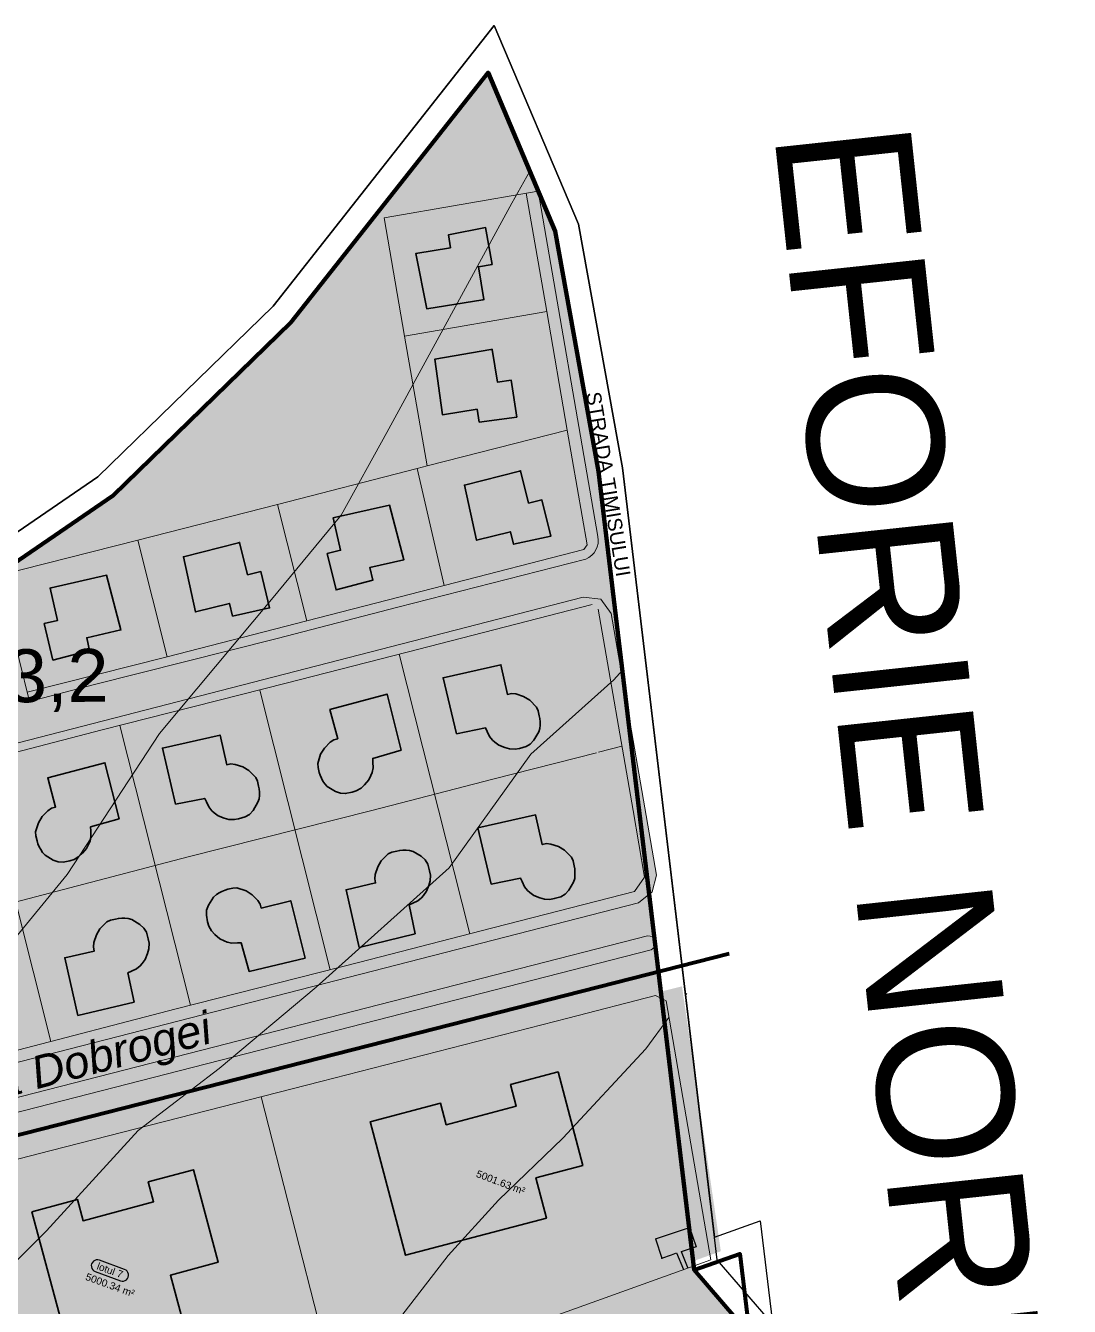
# Model space of a CAD drawing. Header units: metres. Extents: x 783184 to 1587399, y 282652 to 580595.
# Drawn here: x 789809.8 to 790027, y 290760.4 to 291026.7 of the extents above; entities that cross this region are included whole.
import ezdxf
from ezdxf.enums import TextEntityAlignment as Align

# ---------------------------------------------------------------- set-up
doc = ezdxf.new("R2010")
doc.units = ezdxf.units.M
doc.header["$LTSCALE"] = 0.5
doc.header["$PDMODE"] = 32
doc.header["$PDSIZE"] = 0.05
for name, color, linetype in [('cladiri', 18, 'CONTINUOUS'), ('curbe  de nivelI', 7, 'CONTINUOUS'), ('denumire strazi', 3, 'CONTINUOUS'), ('drumuri extravilan', 7, 'CONTINUOUS'), ('Limita intravilan existent', 1, 'CONTINUOUS'), ('Limita intravilan propus', 5, 'CONTINUOUS'), ('locuinte P+3 P+4', 7, 'CONTINUOUS'), ('proprietati extravilan', 7, 'CONTINUOUS'), ('spatii verzi', 90, 'CONTINUOUS'), ('strazi', 7, 'CONTINUOUS'), ('TEXT', 7, 'CONTINUOUS'), ('zona activitati de turism si ageremnt', 7, 'CONTINUOUS')]:
    doc.layers.add(name, color=color, linetype=linetype)
for name, color, linetype, lineweight in [('cote de nivel', 1, 'CONTINUOUS', 211), ('limita UAT', 92, 'CONTINUOUS', 0), ('Limite proprietati', 7, 'CONTINUOUS', 5)]:
    doc.layers.add(name, color=color, linetype=linetype, lineweight=lineweight)
doc.styles.add('arial', font='arial.ttf')
doc.styles.add('ARIAL_ITALIC', font='ariali.ttf')
doc.styles.get("Standard").update_dxf_attribs({"font": 'arial.ttf'})

msp = doc.modelspace()

# ---------------------------------------------------------------- hatches: boundary and pattern name
at = {"layer": 'cladiri', "lineweight": 30}
for points in [[(789904.00761, 290976.56781), (789906.82831, 290977.06382), (789905.48107, 290984.72526), (789897.74371, 290983.20516), (789898.1824, 290980.53866), (789890.98977, 290979.35533), (789893.23708, 290967.84323), (789904.88456, 290969.70754), (789905.15435, 290969.75072)], [(789907.96355, 290952.58329), (789906.86032, 290959.40756), (789906.59096, 290959.36181), (789894.96171, 290957.38693), (789896.53042, 290945.7629), (789903.72208, 290946.95208), (789904.16294, 290944.28593), (789911.97864, 290945.33111), (789910.79413, 290953.01939)], [(789914.43938, 290927.43889), (789912.78471, 290934.1508), (789912.51996, 290934.0833), (789901.08989, 290931.16901), (789903.59891, 290919.7111), (789910.67001, 290921.48133), (789911.32628, 290918.85988), (789919.03106, 290920.53733), (789917.22511, 290928.10379)], [(789885.5256, 290926.99981), (789874.01902, 290924.40404), (789873.7525, 290924.34391), (789875.32724, 290917.6128), (789872.54347, 290916.93974), (789874.3716, 290909.37861), (789881.99759, 290911.38406), (789881.39147, 290914.01756), (789888.49506, 290915.65252)], [(789855.96902, 290912.53016), (789854.31436, 290919.24207), (789854.0496, 290919.17457), (789842.61954, 290916.26028), (789845.12856, 290904.80237), (789852.19966, 290906.57259), (789852.85593, 290903.95114), (789860.56071, 290905.6286), (789858.75476, 290913.19505)], [(789826.63393, 290912.42007), (789815.12735, 290909.82429), (789814.86082, 290909.76417), (789816.43556, 290903.03305), (789813.65179, 290902.35999), (789815.47993, 290894.79887), (789823.10592, 290896.80431), (789822.49979, 290899.43781), (789829.60339, 290901.07277)], [(789896.66151, 290891.11899), (789899.41656, 290879.42896), (789905.47626, 290880.6664), (789905.82334, 290879.9455), (789906.33378, 290878.88528), (789906.93481, 290878.10114), (789907.43703, 290877.68949), (789908.27715, 290877.06472), (789909.50691, 290876.57059), (789910.47808, 290876.2936), (789911.62682, 290876.24718), (789912.53972, 290876.41436), (789913.92275, 290876.80611), (789914.79825, 290877.32547), (789915.55997, 290878.14576), (789916.56028, 290879.84561), (789916.78641, 290880.58711), (789916.84444, 290881.25643), (789916.84628, 290881.93572), (789916.8057, 290882.61961), (789916.67165, 290883.21696), (789916.43691, 290884.26302), (789916.10304, 290885.02411), (789914.67843, 290886.45167), (789913.40464, 290887.21493), (789911.80715, 290887.74039), (789910.88892, 290887.84287), (789910.04652, 290887.65357), (789908.66174, 290893.81571)], [(789873.09393, 290884.53496), (789874.71717, 290878.43128), (789873.88275, 290878.20938), (789873.11612, 290877.6937), (789871.94297, 290876.48879), (789871.16683, 290875.22281), (789870.5643, 290873.29813), (789870.62042, 290872.46893), (789871.0538, 290870.84136), (789871.33422, 290870.21629), (789871.65012, 290869.61492), (789872.01122, 290869.04838), (789872.55476, 290868.49563), (789874.228, 290867.45143), (789875.2828, 290867.07661), (789876.29925, 290867.02122), (789877.70661, 290867.31378), (789878.59327, 290867.58791), (789879.59021, 290868.16053), (789880.32304, 290868.8554), (789881.18467, 290869.86241), (789881.64043, 290870.80497), (789881.89522, 290871.40227), (789882.06528, 290872.3755), (789882.0273, 290873.55159), (789882.00148, 290874.35127), (789887.94616, 290876.05773), (789884.98028, 290887.69606)], [(789838.23229, 290876.48159), (789840.98734, 290864.79156), (789847.04704, 290866.029), (789847.39412, 290865.3081), (789847.90456, 290864.24788), (789848.50559, 290863.46374), (789849.00781, 290863.05209), (789849.84793, 290862.42732), (789851.07769, 290861.93319), (789852.04886, 290861.6562), (789853.1976, 290861.60978), (789854.1105, 290861.77696), (789855.49353, 290862.16871), (789856.36903, 290862.68807), (789857.13075, 290863.50836), (789858.13106, 290865.20821), (789858.35719, 290865.94971), (789858.41522, 290866.61903), (789858.41706, 290867.29832), (789858.37648, 290867.98221), (789858.24243, 290868.57956), (789858.0077, 290869.62562), (789857.67382, 290870.38671), (789856.24921, 290871.81427), (789854.97542, 290872.57753), (789853.37793, 290873.10298), (789852.4597, 290873.20547), (789851.6173, 290873.01616), (789850.23252, 290879.17831)], [(789814.392, 290870.28122), (789816.01523, 290864.17755), (789815.18082, 290863.95564), (789814.41418, 290863.43997), (789813.24104, 290862.23506), (789812.46489, 290860.96908), (789811.86236, 290859.0444), (789811.91849, 290858.2152), (789812.35186, 290856.58763), (789812.63229, 290855.96255), (789812.94818, 290855.36119), (789813.30929, 290854.79465), (789813.85282, 290854.2419), (789815.52606, 290853.19769), (789816.58086, 290852.82288), (789817.59731, 290852.76749), (789819.00467, 290853.06004), (789819.89134, 290853.33418), (789820.88827, 290853.9068), (789821.6211, 290854.60167), (789822.48274, 290855.60867), (789822.93849, 290856.55124), (789823.19328, 290857.14853), (789823.36334, 290858.12177), (789823.32536, 290859.29786), (789823.29954, 290860.09754), (789829.24422, 290861.804), (789826.27835, 290873.44232)], [(789903.9079, 290859.8954), (789906.66295, 290848.20537), (789912.72265, 290849.44281), (789913.06973, 290848.72191), (789913.58017, 290847.66168), (789914.1812, 290846.87754), (789914.68341, 290846.4659), (789915.52354, 290845.84113), (789916.7533, 290845.347), (789917.72447, 290845.07001), (789918.87321, 290845.02359), (789919.7861, 290845.19077), (789921.16914, 290845.58252), (789922.04464, 290846.10188), (789922.80636, 290846.92216), (789923.80666, 290848.62202), (789924.0328, 290849.36352), (789924.09083, 290850.03284), (789924.09266, 290850.71213), (789924.05209, 290851.39602), (789923.91804, 290851.99337), (789923.6833, 290853.03943), (789923.34943, 290853.80052), (789921.92482, 290855.22807), (789920.65103, 290855.99134), (789919.05354, 290856.51679), (789918.13531, 290856.61928), (789917.2929, 290856.42997), (789915.90813, 290862.59212)], [(789879.19052, 290835.03199), (789890.871, 290837.82726), (789889.61271, 290843.88267), (789890.33241, 290844.23222), (789891.39087, 290844.74631), (789892.17294, 290845.35004), (789892.58285, 290845.85367), (789893.20473, 290846.69594), (789893.69462, 290847.92739), (789893.96826, 290848.89951), (789894.01073, 290850.0484), (789893.84041, 290850.96072), (789893.4439, 290852.3424), (789892.92153, 290853.2161), (789892.09863, 290853.975), (789890.39534, 290854.96944), (789889.65306, 290855.19302), (789888.98355, 290855.24875), (789888.30426, 290855.24825), (789887.62051, 290855.20531), (789887.02362, 290855.06921), (789885.97838, 290854.83087), (789885.21844, 290854.49438), (789883.7958, 290853.06487), (789883.03693, 290851.78846), (789882.51697, 290850.18917), (789882.41765, 290849.27059), (789882.60985, 290848.42884), (789876.45251, 290847.02287)], [(789864.93884, 290844.74439), (789858.81475, 290843.2), (789858.60362, 290844.0372), (789858.09787, 290844.81042), (789856.90819, 290845.99901), (789855.65232, 290846.79141), (789853.73557, 290847.41871), (789852.90571, 290847.37328), (789851.27269, 290846.96093), (789850.64405, 290846.68859), (789850.03866, 290846.38047), (789849.46752, 290846.0267), (789848.9078, 290845.49034), (789847.84211, 290843.8307), (789847.45372, 290842.78082), (789847.38523, 290841.76517), (789847.65962, 290840.35416), (789847.9223, 290839.46403), (789848.48201, 290838.4598), (789849.16737, 290837.71806), (789850.16319, 290836.84352), (789851.0998, 290836.37564), (789851.69375, 290836.11317), (789852.66472, 290835.93058), (789853.8412, 290835.95339), (789854.64114, 290835.9689), (789856.27081, 290830.00271), (789867.94641, 290832.81827)], [(789820.65449, 290820.8786), (789832.33497, 290823.67387), (789831.07668, 290829.72928), (789831.79638, 290830.07883), (789832.85484, 290830.59292), (789833.63691, 290831.19665), (789834.04682, 290831.70028), (789834.6687, 290832.54254), (789835.15859, 290833.774), (789835.43223, 290834.74612), (789835.4747, 290835.89501), (789835.30438, 290836.80733), (789834.90787, 290838.189), (789834.3855, 290839.06271), (789833.56259, 290839.8216), (789831.85931, 290840.81605), (789831.11703, 290841.03963), (789830.44752, 290841.09535), (789829.76823, 290841.09485), (789829.08448, 290841.05192), (789828.48759, 290840.91582), (789827.44235, 290840.67748), (789826.68241, 290840.34099), (789825.25977, 290838.91148), (789824.5009, 290837.63507), (789823.98094, 290836.03578), (789823.88162, 290835.1172), (789824.07382, 290834.27545), (789817.91648, 290832.86947)], [(789915.9457, 290787.08777), (789925.70151, 290789.66254), (789920.5649, 290809.12514), (789910.68859, 290806.51856), (789911.88206, 290801.99648), (789897.30122, 290798.14827), (789896.11814, 290802.63098), (789881.49872, 290798.77259), (789888.82538, 290771.0119), (789918.14614, 290778.7503)], [(789821.73112, 290778.20344), (789820.54586, 290782.61045), (789811.09388, 290780.06836), (789820.10036, 290746.58049), (789843.66444, 290752.91799), (789839.91274, 290766.86753), (789849.87883, 290769.54789), (789844.70056, 290788.80171), (789835.29907, 290786.27321), (789836.40781, 290782.1507)]]:
    msp.add_hatch(color=0, dxfattribs=at).paths.add_polyline_path(points)
at = {"layer": 'locuinte P+3 P+4', "lineweight": 25, "true_color": 0xff3399}
for points in [[(789916.40239, 290992.31598), (789884.37945, 290986.76786), (789888.64723, 290962.13484), (789893.32192, 290935.15322), (789891.25593, 290934.62284), (789862.19981, 290927.15463), (789833.13406, 290919.72486), (789804.05596, 290912.34433), (789810.62074, 290886.15337), (789823.85966, 290889.60273), (789862.12926, 290899.28091), (789887.26216, 290905.75874), (789926.35351, 290915.79422, 0.303253971), (789928.93047, 290919.65234, 0.048363927), (789928.85268, 290920.45468)], [(789937.31713, 290844.27744), (789940.13888, 290846.5676), (789941.04417, 290850.08719), (789931.61032, 290904.45356), (789929.47353, 290907.44998), (789925.81352, 290907.83564), (789597.53477, 290823.26342), (789595.76001, 290820.31558), (789596.03619, 290816.88583), (789608.52245, 290766.79265), (789610.64719, 290762.90242), (789614.87063, 290761.5567)]]:
    msp.add_hatch(color=230, dxfattribs=at).paths.add_polyline_path(points)
at = {"layer": 'locuinte P+3 P+4', "lineweight": 70, "true_color": 0x8f0047}
msp.add_hatch(color=234, dxfattribs=at).paths.add_polyline_path([(789954.43664, 290771.8419), (789946.34687, 290826.94126), (789386.05072, 290685.15543), (789384.405, 290678.03088), (789388.70345, 290673.51809), (789413.86113, 290666.23696), (789476.04232, 290636.36731), (789515.34181, 290624.7169), (789564.67608, 290632.33868)])
at = {"layer": 'spatii verzi', "lineweight": 70}
msp.add_hatch(color=256, dxfattribs=at).paths.add_polyline_path([(789939.9753, 290834.55447), (789940.88615, 290835.28571), (789941.01368, 290836.43537), (789940.31436, 290837.32293), (789939.1611, 290837.45561), (789617.95244, 290755.11131), (789617.25606, 290754.37501), (789617.16961, 290753.36525), (789617.74061, 290752.51384), (789618.72003, 290752.21106)])
at = {"layer": 'zona activitati de turism si ageremnt', "lineweight": 20}
h = msp.add_hatch(dxfattribs=at)
h.set_pattern_fill('GOST_GROUND', color=132)
h.set_pattern_definition([(45, (-10956.988, 0), (14.14213562, -9e-16), [20]), (45, (-10953.988, 0), (14.14213562, -9e-16), [20]), (45, (-10950.988, 0), (14.14213562, -9e-16), [20])])
h.paths.add_polyline_path([(789960.43, 290754.62), (789948.886, 290767.954), (789929, 290934), (789920, 290984), (789906, 291017), (789865, 290965), (789828, 290929), (789790, 290903), (789741, 290884), (789728, 290912), (789689.713, 290903.052), (789608.354, 290898.422), (789530.632, 290899.745), (789444.036, 290903.815), (789403.963, 290905.698), (789272.001, 290911.982), (789060.83, 290919.837), (788908.033, 290918.514), (788838.64271, 290920.86547), (788853.24026, 290888.33883), (788852.49202, 290859.2766), (788841.24457, 290854.02585), (788862.96603, 290776.50677), (788904.79969, 290651.91197), (788932.62273, 290645.05987), (788896.80522, 290497.8213), (788974.14114, 290502.97163), (788963.43024, 290400.47191), (788854.26744, 290346.81395), (788830.58416, 290332.50866), (788794.33625, 290294.11498), (788768.81812, 290250.59962), (788737.21176, 290183.81719), (788727.5772, 290126.96053), (788795.13287, 289921.67692), (788861.26897, 289858.79684), (788986.25649, 289826.14723), (789153.29098, 289786.24259), (789274.77868, 289755.72632), (789399.92099, 289732.90238), (789440.63321, 289644.88971), (789178.96658, 289523.76039), (788683.36221, 289327.11058), (788785.57698, 289090.3679), (789027.44979, 289162.53767), (789055.24387, 289159.22426), (789050.76018, 288967.36668), (788870.87, 288892.8182), (789031.49748, 288520.78411), (789346.88236, 288526.13147), (789348.13, 288529.74), (789351.75, 288573.1), (789347.35, 288613.62), (789334.4, 288642.48), (789307.64, 288691.62), (789283.78, 288742.93), (789269.32, 288779.78), (789266.43, 288818.81), (789264.98, 288870.84), (789259.96, 288903.19), (789248.39, 288942.94), (789248.39, 288981.24), (789249.84, 289022.44), (789258.51, 289043.39), (789288.16, 289086.03), (789324.63, 289131.46), (789338.05, 289159.74), (789338.78, 289187.2), (789338.78, 289215.8), (789346.01, 289235.31), (789348.9, 289272.17), (789349.62, 289325.64), (789353.96, 289379.12), (789365.53, 289410.2), (789384.33, 289451.39), (789411.26, 289495.94), (789426.56, 289530.45), (789438.93, 289570.99), (789447.67, 289608.22), (789451.12, 289633.35), (789453.96, 289652), (789458.41, 289674.33), (789467.61, 289673.16), (789468.38, 289676.19), (789472.25, 289681.02), (789483.63, 289690.82), (789487.89, 289696.87), (789488.25, 289702.94), (789482.17, 289706.6), (789473.31, 289707.12), (789463.92, 289707.15), (789460.79, 289710.88), (789460.03427, 289720.33374), (789470.72, 289723.65), (789471.47023, 289725.54763), (789487.66516, 289727.19831), (789502.67076, 289718.92599), (789505.65, 289718.41), (789517.25133, 289721.22033), (789534.84, 289735.95), (789543.72, 289750.86), (789540.73, 289755.73), (789537.31187, 289755.68642), (789522.63, 289747.46), (789492.61, 289742.46), (789463.27875, 289741.27719), (789460.6, 289755.95), (789450.84, 289764.24), (789448.8, 289774.39), (789439.25, 289779.43), (789430.34, 289795), (789396.71, 289809.2), (789376.52, 289825.47), (789372.34, 289833.53), (789355.21, 289822.2), (789320.69, 289828.18), (789296.6, 289846.08), (789293.93, 289856.98), (789292.43, 289869.42), (789276.19, 289876.29), (789263.78, 289895.05), (789235.96, 289913.44), (789219.8, 289924.31), (789203.69, 289932.82), (789186.46, 289936.91), (789172.21186, 289942.21862), (789160.91, 289937.4), (789141.66, 289936.99), (789126.26, 289936.57), (789109.68, 289939.8), (789094.84, 289943.2), (789084.64, 289945.82), (789066.27, 289954.56), (789050.77, 289965.72), (789041.68, 289975.98), (789036.07, 289979.91), (789029.88, 289976.69), (789020.18, 289957.13), (789007.67, 289953.41), (788900.7, 289945.68), (788859.56, 289956.44), (788830.83, 289994.37), (788793.71, 290126.62), (788790.4, 290164.02), (788800.11, 290196.77), (788805.04, 290221.59), (788839, 290276.8), (788859.23, 290289.33), (788914.71, 290308.84), (788973.8, 290331.43), (789000.75, 290362.64), (789064.26, 290397.54), (789095.38, 290406.98), (789139.69943, 290419.7474), (789183.55, 290449.82), (789232.56, 290499.74), (789268.53, 290536.85), (789306.84, 290565.04), (789369.51, 290588.01), (789431.29, 290603.77), (789530.64, 290550.26), (789597.65, 290543.65), (789650.72, 290553.8), (789700.08, 290579.99), (789754.65, 290609.82), (789831.65, 290647.92), (789854.07, 290659.01), (789966.07, 290708.13)])

# ---------------------------------------------------------------- linework, layer by layer
at = {"layer": 'cladiri', "color": 0, "lineweight": 25}
msp.add_line((789946.18461, 290771.78673), (789947.59079, 290768.35732), dxfattribs=at)
at = {"layer": 'cladiri', "color": 0, "lineweight": 30}
for points in [[(789904.88456, 290969.70754), (789893.23708, 290967.84323), (789890.98977, 290979.35533), (789898.1824, 290980.53866), (789897.74371, 290983.20516), (789905.48107, 290984.72526), (789906.82831, 290977.06382), (789904.00761, 290976.56781), (789905.15435, 290969.75072), (789904.88456, 290969.70754)], [(789906.59096, 290959.36181), (789894.96171, 290957.38693), (789896.53042, 290945.7629), (789903.72208, 290946.95208), (789904.16294, 290944.28593), (789911.97864, 290945.33111), (789910.79413, 290953.01939), (789907.96355, 290952.58329), (789906.86032, 290959.40756), (789906.59096, 290959.36181)], [(789912.51996, 290934.0833), (789901.08989, 290931.16901), (789903.59891, 290919.7111), (789910.67001, 290921.48133), (789911.32628, 290918.85988), (789919.03106, 290920.53733), (789917.22511, 290928.10379), (789914.43938, 290927.43889), (789912.78471, 290934.1508), (789912.51996, 290934.0833)], [(789874.01902, 290924.40404), (789885.5256, 290926.99981), (789888.49506, 290915.65252), (789881.39147, 290914.01756), (789881.99759, 290911.38406), (789874.3716, 290909.37861), (789872.54347, 290916.93974), (789875.32724, 290917.6128), (789873.7525, 290924.34391), (789874.01902, 290924.40404)], [(789854.0496, 290919.17457), (789842.61954, 290916.26028), (789845.12856, 290904.80237), (789852.19966, 290906.57259), (789852.85593, 290903.95114), (789860.56071, 290905.6286), (789858.75476, 290913.19505), (789855.96902, 290912.53016), (789854.31436, 290919.24207), (789854.0496, 290919.17457)], [(789815.12735, 290909.82429), (789826.63393, 290912.42007), (789829.60339, 290901.07277), (789822.49979, 290899.43781), (789823.10592, 290896.80431), (789815.47993, 290894.79887), (789813.65179, 290902.35999), (789816.43556, 290903.03305), (789814.86082, 290909.76417), (789815.12735, 290909.82429)], [(789899.41656, 290879.42896), (789896.66151, 290891.11899), (789908.66174, 290893.81571), (789910.04652, 290887.65357), (789910.88892, 290887.84287), (789911.80715, 290887.74039), (789913.40464, 290887.21493), (789914.67843, 290886.45167), (789916.10304, 290885.02411), (789916.43691, 290884.26302), (789916.67165, 290883.21696), (789916.8057, 290882.61961), (789916.84628, 290881.93572), (789916.84444, 290881.25643), (789916.78641, 290880.58711), (789916.56028, 290879.84561), (789915.55997, 290878.14576), (789914.79825, 290877.32547), (789913.92275, 290876.80611), (789912.53972, 290876.41436), (789911.62682, 290876.24718), (789910.47808, 290876.2936), (789909.50691, 290876.57059), (789908.27715, 290877.06472), (789907.43703, 290877.68949), (789906.93481, 290878.10114), (789906.33378, 290878.88528), (789905.82334, 290879.9455), (789905.47626, 290880.6664), (789899.41656, 290879.42896)], [(789887.94616, 290876.05773), (789884.98028, 290887.69606), (789873.09393, 290884.53496), (789874.71717, 290878.43128), (789873.88275, 290878.20938), (789873.11612, 290877.6937), (789871.94297, 290876.48879), (789871.16683, 290875.22281), (789870.5643, 290873.29813), (789870.62042, 290872.46893), (789870.89627, 290871.43295), (789871.0538, 290870.84136), (789871.33422, 290870.21629), (789871.65012, 290869.61492), (789872.01122, 290869.04838), (789872.55476, 290868.49563), (789874.228, 290867.45143), (789875.2828, 290867.07661), (789876.29925, 290867.02122), (789877.70661, 290867.31378), (789878.59327, 290867.58791), (789879.59021, 290868.16053), (789880.32304, 290868.8554), (789881.18467, 290869.86241), (789881.64043, 290870.80497), (789881.89522, 290871.40227), (789882.06528, 290872.3755), (789882.0273, 290873.55159), (789882.00148, 290874.35127), (789887.94616, 290876.05773)], [(789840.98734, 290864.79156), (789838.23229, 290876.48159), (789850.23252, 290879.17831), (789851.6173, 290873.01616), (789852.4597, 290873.20547), (789853.37793, 290873.10298), (789854.97542, 290872.57753), (789856.24921, 290871.81427), (789857.67382, 290870.38671), (789858.0077, 290869.62562), (789858.24243, 290868.57956), (789858.37648, 290867.98221), (789858.41706, 290867.29832), (789858.41522, 290866.61903), (789858.35719, 290865.94971), (789858.13106, 290865.20821), (789857.13075, 290863.50836), (789856.36903, 290862.68807), (789855.49353, 290862.16871), (789854.1105, 290861.77696), (789853.1976, 290861.60978), (789852.04886, 290861.6562), (789851.07769, 290861.93319), (789849.84793, 290862.42732), (789849.00781, 290863.05209), (789848.50559, 290863.46374), (789847.90456, 290864.24788), (789847.39412, 290865.3081), (789847.04704, 290866.029), (789840.98734, 290864.79156)], [(789829.24422, 290861.804), (789826.27835, 290873.44232), (789814.392, 290870.28122), (789816.01523, 290864.17755), (789815.18082, 290863.95564), (789814.41418, 290863.43997), (789813.24104, 290862.23506), (789812.46489, 290860.96908), (789811.86236, 290859.0444), (789811.91849, 290858.2152), (789812.19434, 290857.17922), (789812.35186, 290856.58763), (789812.63229, 290855.96255), (789812.94818, 290855.36119), (789813.30929, 290854.79465), (789813.85282, 290854.2419), (789815.52606, 290853.19769), (789816.58086, 290852.82288), (789817.59731, 290852.76749), (789819.00467, 290853.06004), (789819.89134, 290853.33418), (789820.88827, 290853.9068), (789821.6211, 290854.60167), (789822.48274, 290855.60867), (789822.93849, 290856.55124), (789823.19328, 290857.14853), (789823.36334, 290858.12177), (789823.32536, 290859.29786), (789823.29954, 290860.09754), (789829.24422, 290861.804)], [(789906.66295, 290848.20537), (789903.9079, 290859.8954), (789915.90813, 290862.59212), (789917.2929, 290856.42997), (789918.13531, 290856.61928), (789919.05354, 290856.51679), (789920.65103, 290855.99134), (789921.92482, 290855.22807), (789923.34943, 290853.80052), (789923.6833, 290853.03943), (789923.91804, 290851.99337), (789924.05209, 290851.39602), (789924.09266, 290850.71213), (789924.09083, 290850.03284), (789924.0328, 290849.36352), (789923.80666, 290848.62202), (789922.80636, 290846.92216), (789922.04464, 290846.10188), (789921.16914, 290845.58252), (789919.7861, 290845.19077), (789918.87321, 290845.02359), (789917.72447, 290845.07001), (789916.7533, 290845.347), (789915.52354, 290845.84113), (789914.68341, 290846.4659), (789914.1812, 290846.87754), (789913.58017, 290847.66168), (789913.06973, 290848.72191), (789912.72265, 290849.44281), (789906.66295, 290848.20537)], [(789890.871, 290837.82726), (789879.19052, 290835.03199), (789876.45251, 290847.02287), (789882.60985, 290848.42884), (789882.41765, 290849.27059), (789882.51697, 290850.18917), (789883.03693, 290851.78846), (789883.7958, 290853.06487), (789885.21844, 290854.49438), (789885.97838, 290854.83087), (789887.02362, 290855.06921), (789887.62051, 290855.20531), (789888.30426, 290855.24825), (789888.98355, 290855.24875), (789889.65306, 290855.19302), (789890.39534, 290854.96944), (789892.09863, 290853.975), (789892.92153, 290853.2161), (789893.4439, 290852.3424), (789893.84041, 290850.96072), (789894.01073, 290850.0484), (789893.96826, 290848.89951), (789893.69462, 290847.92739), (789893.20473, 290846.69594), (789892.58285, 290845.85367), (789892.17294, 290845.35004), (789891.39087, 290844.74631), (789890.33241, 290844.23222), (789889.61271, 290843.88267), (789890.871, 290837.82726)], [(789856.27081, 290830.00271), (789867.94641, 290832.81827), (789864.93884, 290844.74439), (789858.81475, 290843.2), (789858.60362, 290844.0372), (789858.09787, 290844.81042), (789856.90819, 290845.99901), (789855.65232, 290846.79141), (789853.73557, 290847.41871), (789852.90571, 290847.37328), (789851.86626, 290847.11081), (789851.27269, 290846.96093), (789850.64405, 290846.68859), (789850.03866, 290846.38047), (789849.46752, 290846.0267), (789848.9078, 290845.49034), (789847.84211, 290843.8307), (789847.45372, 290842.78082), (789847.38523, 290841.76517), (789847.65962, 290840.35416), (789847.9223, 290839.46403), (789848.48201, 290838.4598), (789849.16737, 290837.71806), (789850.16319, 290836.84352), (789851.0998, 290836.37564), (789851.69375, 290836.11317), (789852.66472, 290835.93058), (789853.8412, 290835.95339), (789854.64114, 290835.9689), (789856.27081, 290830.00271)], [(789832.33497, 290823.67387), (789820.65449, 290820.8786), (789817.91648, 290832.86947), (789824.07382, 290834.27545), (789823.88162, 290835.1172), (789823.98094, 290836.03578), (789824.5009, 290837.63507), (789825.25977, 290838.91148), (789826.68241, 290840.34099), (789827.44235, 290840.67748), (789828.48759, 290840.91582), (789829.08448, 290841.05192), (789829.76823, 290841.09485), (789830.44752, 290841.09535), (789831.11703, 290841.03963), (789831.85931, 290840.81605), (789833.56259, 290839.8216), (789834.3855, 290839.06271), (789834.90787, 290838.189), (789835.30438, 290836.80733), (789835.4747, 290835.89501), (789835.43223, 290834.74612), (789835.15859, 290833.774), (789834.6687, 290832.54254), (789834.04682, 290831.70028), (789833.63691, 290831.19665), (789832.85484, 290830.59292), (789831.79638, 290830.07883), (789831.07668, 290829.72928), (789832.33497, 290823.67387)], [(789881.48456, 290798.82622), (789888.82538, 290771.0119), (789918.14614, 290778.7503), (789915.9457, 290787.08777), (789925.70151, 290789.66254), (789920.5649, 290809.12514), (789910.68859, 290806.51856), (789911.88206, 290801.99648), (789897.30122, 290798.14827), (789896.11814, 290802.63098), (789881.49872, 290798.77259)], [(789811.09388, 290780.06836), (789820.10036, 290746.58049), (789843.66444, 290752.91799), (789839.91274, 290766.86753), (789849.87883, 290769.54789), (789844.70056, 290788.80171), (789835.29907, 290786.27321), (789836.40781, 290782.1507), (789821.73112, 290778.20344), (789820.54586, 290782.61045), (789811.09388, 290780.06836)]]:
    msp.add_lwpolyline(points, dxfattribs=at)
at = {"layer": 'cladiri', "color": 0, "lineweight": 25}
for points in [[(789940.81291, 290774.42747), (789947.94562, 290776.80538), (789949.28588, 290772.78517), (789946.1974, 290771.75553)], [(789940.81784, 290774.42912), (789942.1581, 290770.40891), (789944.14796, 290771.07229), (789945.21702, 290771.51064), (789946.64882, 290768.01875)]]:
    msp.add_lwpolyline(points, dxfattribs=at)
at = {"layer": 'cladiri', "color": 0, "linetype": 'ByBlock'}
msp.add_lwpolyline([(789825.12627, 290769.97777, 1), (789824.26858, 290767.6295), (789829.52096, 290765.71112, 1), (789830.37864, 290768.05939), (789825.12627, 290769.97777)], format="xyb", dxfattribs=at)
at = {"layer": 'cladiri', "color": 0, "lineweight": 25}
msp.add_point((789942.1581, 290770.40891), dxfattribs=at)
at = {"layer": 'curbe  de nivelI', "color": 21, "lineweight": 5}
for points in [[(789914.72054, 290996.44445), (789910.94012, 290989.83223), (789884.97058, 290942.11932), (789875.42296, 290924.94265), (789860.91055, 290907.38428), (789837.61429, 290879.51996), (789818.42419, 290850.20669), (789806.20323, 290835.32029), (789788.25364, 290816.23511), (789777.17841, 290801.34867), (789766.86695, 290785.69884), (789752.73649, 290772.72089), (789735.55074, 290762.4149), (789717.21927, 290756.68937), (789696.21446, 290754.39914), (789665.66203, 290749.43699), (789649.42806, 290745.91182), (789622.69469, 290734.46072), (789596.34321, 290722.24623), (789574.95652, 290716.13896), (789552.80604, 290712.32193)], [(789938.3726, 290897.78756), (789938.37256, 290897.78751)], [(789933.94424, 290892.7161), (789932.15186, 290890.66341), (789914.88578, 290875.20401), (789897.92793, 290851.57545), (789870.23022, 290826.76857), (789850.08643, 290809.8711), (789833.18003, 290796.92837), (789814.11539, 290776.07619), (789799.36723, 290761.33586), (789773.76083, 290737.83839), (789753.2573, 290724.89566), (789726.63875, 290715.90764), (789700.37986, 290707.27916), (789675.82986, 290698.231), (789656.04581, 290688.88348), (789637.34085, 290678.09785), (789612.16111, 290670.54794), (789592.01733, 290664.43609), (789577.52153, 290662.22074)], [(789947.07958, 290825.084), (789947.33086, 290825.42378)], [(789886.40137, 290756.33973), (789897.71456, 290770.97255), (789908.19586, 290782.44599), (789921.54354, 290795.3268), (789938.84601, 290813.95034), (789943.64378, 290820.43801)]]:
    msp.add_lwpolyline(points, dxfattribs=at)
at = {"layer": 'drumuri extravilan', "color": 140, "lineweight": 140}
msp.add_lwpolyline([(787699.26132, 290697.22127), (787793.61784, 290686.60241), (787889.23262, 290679.03441), (788155.41605, 290657.30898), (788217.44124, 290621.48272), (788636.32549, 290394.23022), (788740.46914, 290337.73036), (788793.30749, 290332.40431), (788853.74173, 290343.75308), (788938.54149, 290384.49796), (789044.80522, 290441.25882), (789144.13483, 290517.06853), (789242.80257, 290601.82129), (789293.48351, 290642.83924), (789364.45102, 290682.76736), (789431.03542, 290699.99633), (789956.13861, 290833.73046)], dxfattribs=at)
at = {"layer": 'Limita intravilan existent', "color": 0, "lineweight": 50}
msp.add_lwpolyline([(789960.43, 290754.62), (789948.886, 290767.954), (789948.886, 290767.954), (789948.886, 290767.954), (789948.886, 290767.954), (789948.886, 290767.954), (789948.886, 290767.954), (789948.886, 290767.954), (789929, 290934), (789920, 290984), (789906, 291017), (789865, 290965), (789828, 290929), (789790, 290903), (789741, 290884), (789728, 290912), (789689.713, 290903.052), (789608.354, 290898.422), (789530.632, 290899.745)], dxfattribs=at)
at = {"layer": 'Limita intravilan propus', "color": 0, "lineweight": 25}
msp.add_lwpolyline([(789529.15158, 290545.38255), (789597.87891, 290538.60315), (789652.39858, 290549.03041), (789702.45098, 290575.58779), (789756.9588, 290605.3838), (789833.86742, 290643.43859), (789856.18365, 290654.47726), (789971.48111, 290705.04343), (789965.20969, 290756.73815), (789953.66843, 290770.06899), (789933.94701, 290934.74081), (789924.82168, 290985.43707), (789907.30383, 291026.72916), (789861.27739, 290968.35417), (789824.82155, 290932.88362), (789787.65354, 290907.45287), (789743.56162, 290890.35601), (789730.82239, 290917.79435), (789688.99669, 290908.01933), (789608.25437, 290903.42442), (789530.79196, 290904.743)], dxfattribs=at)
msp.add_lwpolyline([(789529.15158, 290545.38255), (789597.87891, 290538.60315), (789652.39858, 290549.03041), (789702.45098, 290575.58779), (789756.9588, 290605.3838), (789833.86742, 290643.43859), (789856.18365, 290654.47726), (789971.48111, 290705.04343), (789965.20969, 290756.73815), (789953.66843, 290770.06899), (789933.94701, 290934.74081), (789924.82168, 290985.43707), (789907.30383, 291026.72916), (789861.27739, 290968.35417), (789824.82155, 290932.88362), (789787.65354, 290907.45287), (789743.56162, 290890.35601), (789730.82239, 290917.79435), (789688.99669, 290908.01933), (789608.25437, 290903.42442), (789530.79196, 290904.743)], dxfattribs=at)
at = {"layer": 'Limita intravilan propus', "color": 0, "lineweight": 50}
msp.add_lwpolyline([(789530.64, 290550.26), (789597.65, 290543.65), (789650.72, 290553.8), (789700.08, 290579.99), (789754.65, 290609.82), (789831.65, 290647.92), (789854.07, 290659.01), (789966.07, 290708.13), (789960.43, 290754.62), (789948.886, 290767.954), (789929, 290934), (789920, 290984), (789906, 291017), (789865, 290965), (789828, 290929), (789790, 290903), (789741, 290884), (789728, 290912), (789689.713, 290903.052), (789608.354, 290898.422), (789530.632, 290899.745)], dxfattribs=at)
at = {"layer": 'Limita intravilan propus', "color": 1, "lineweight": 211}
msp.add_lwpolyline([(789530.64, 290550.26), (789597.65, 290543.65), (789650.72, 290553.8), (789700.08, 290579.99), (789754.65, 290609.82), (789831.65, 290647.92), (789854.07, 290659.01), (789966.07, 290708.13), (789960.43, 290754.62), (789948.886, 290767.954), (789929, 290934), (789920, 290984), (789906, 291017), (789865, 290965), (789828, 290929), (789790, 290903), (789741, 290884), (789728, 290912), (789689.713, 290903.052), (789608.354, 290898.422), (789530.632, 290899.745)], dxfattribs=at)
msp.add_lwpolyline([(789530.64, 290550.26), (789597.65, 290543.65), (789650.72, 290553.8), (789700.08, 290579.99), (789754.65, 290609.82), (789831.65, 290647.92), (789854.07, 290659.01), (789966.07, 290708.13), (789960.43, 290754.62), (789948.886, 290767.954), (789929, 290934), (789920, 290984), (789906, 291017), (789865, 290965), (789828, 290929), (789790, 290903), (789741, 290884), (789728, 290912), (789689.713, 290903.052), (789608.354, 290898.422), (789530.632, 290899.745)], dxfattribs=at)
at = {"layer": 'limita UAT', "color": 0, "linetype": 'Continuous', "lineweight": 25, "flags": 128}
msp.add_lwpolyline([(789545, 290955), (789592, 290955), (789654.26709, 290955), (789683.50738, 290951.86711), (789711.07156, 290937.02486), (789732.1884, 290914.85218), (789743.56162, 290890.35601), (789787.65354, 290907.45287), (789824.82155, 290932.88362), (789861.27739, 290968.35417), (789907.30383, 291026.72916), (789924.82168, 290985.43707), (789933.94701, 290934.7408), (789953.10604, 290774.76305), (789962.61041, 290778.1458), (789965.39355, 290755.22263), (789970.25143, 290715.17953), (789990.83425, 290723.38469), (790012.15201, 290730.57229), (790045.66922, 290737.1833)], dxfattribs=at)
at = {"layer": 'limita UAT', "color": 40, "linetype": 'Continuous', "lineweight": 211, "flags": 128}
msp.add_lwpolyline([(789545, 290950), (789592, 290950), (789654, 290950), (789682, 290947), (789708, 290933), (789728, 290912), (789741, 290884), (789790, 290903), (789828, 290929), (789865, 290965), (789906, 291017), (789920, 290984), (789929, 290934), (789948.8858, 290767.95375), (789958.4, 290771.34), (789960.43, 290754.62), (789965.4246, 290713.4499), (789966.07, 290708.13), (789992.56, 290718.69), (790013.44, 290725.73), (790046.8, 290732.31)], dxfattribs=at)
at = {"layer": 'Limite proprietati', "color": 0, "linetype": 'Continuous', "lineweight": 5}
for p, q in [((789913.93908, 290991.8892), (789918.20687, 290967.25618)), ((789918.20687, 290967.25618), (789888.64723, 290962.13484)), ((789888.64723, 290962.13484), (789918.20687, 290967.25618)), ((789918.20687, 290967.25618), (789922.48222, 290942.57946)), ((789893.32192, 290935.15322), (789922.48222, 290942.57946)), ((789922.48222, 290942.57946), (789893.32192, 290935.15322)), ((789922.48222, 290942.57946), (789926.60791, 290918.76658)), ((789891.25593, 290934.62284), (789896.87176, 290910.29056)), ((789896.87176, 290910.29056), (789891.25593, 290934.62284)), ((789862.19981, 290927.15463), (789868.27186, 290902.92948)), ((789868.27186, 290902.92948), (789862.19981, 290927.15463)), ((789839.2123, 290895.47496), (789833.13406, 290919.72486)), ((789833.13406, 290919.72486), (789839.2123, 290895.47496)), ((789925.92952, 290917.75023), (789896.87176, 290910.29056)), ((789926.60791, 290918.76658), (789925.92952, 290917.75023)), ((789896.87176, 290910.29056), (789868.27186, 290902.92948)), ((789868.27186, 290902.92948), (789839.2123, 290895.47496)), ((789839.2123, 290895.47496), (789810.13446, 290888.09344))]:
    msp.add_line(p, q, dxfattribs=at)
at = {"layer": 'Limite proprietati', "color": 0, "linetype": 'ByBlock', "lineweight": 5}
for p, q in [((789928.92437, 290905.39628), (789936.18096, 290863.51231)), ((789887.53645, 290896.02153), (789902.22364, 290837.84358)), ((789858.48313, 290888.54649), (789873.16613, 290830.38192)), ((789829.39562, 290881.20367), (789844.08127, 290823.02865)), ((789928.97234, 290875.61121), (789933.86777, 290876.8637)), ((789800.35844, 290873.6615), (789815.04408, 290815.48649)), ((789936.18096, 290863.51231), (789938.58103, 290849.65945)), ((789936.46199, 290846.66736), (789938.58103, 290849.65945)), ((789940.87173, 290824.99609), (789943.03451, 290823.95463)), ((789943.03451, 290823.95463), (789940.87173, 290824.99609)), ((789874.65511, 290742.14241), (789858.7885, 290803.97051))]:
    msp.add_line(p, q, dxfattribs=at)
for points in [[(789627.83744, 290829.28557), (789633.87154, 290830.80881), (789704.20052, 290848.85242), (789763.03351, 290864.08994), (789791.03372, 290871.2368), (789825.7371, 290880.27867), (789863.9946, 290889.95378), (789889.14402, 290896.43587), (789927.66838, 290906.36228)], [(789604.30424, 290792.12892), (789651.68116, 290804.35066), (789722.09955, 290822.4172), (789780.91461, 290837.65008), (789808.93593, 290844.80233), (789843.60729, 290853.83585), (789881.82657, 290863.5013), (789907.02815, 290869.99684), (789928.59838, 290875.51553)], [(789648.10383, 290772.51935), (789649.15456, 290772.7846), (789719.66238, 290790.87409), (789778.45948, 290806.10231), (789806.50192, 290813.25995), (789841.14125, 290822.28514), (789879.32233, 290831.94092), (789904.57607, 290838.4499), (789936.46199, 290846.66736)], [(789648.10383, 290772.51935), (789649.15456, 290772.7846), (789719.66238, 290790.87409), (789778.45948, 290806.10231), (789806.50192, 290813.25995), (789841.14125, 290822.28514), (789879.32233, 290831.94092), (789904.57607, 290838.4499), (789936.46199, 290846.66736)], [(789648.10383, 290772.51935), (789649.15456, 290772.7846), (789719.66238, 290790.87409), (789778.45948, 290806.10231), (789806.50192, 290813.25995), (789841.14125, 290822.28514), (789879.32233, 290831.94092), (789904.57607, 290838.4499), (789936.46199, 290846.66736)], [(789376.37325, 290680.07038), (789564.58166, 290728.64635), (789663.9254, 290754.0671), (789749.11296, 290775.81133), (789815.08273, 290792.8178), (789871.17459, 290807.13116), (789922.60491, 290820.32944), (789940.87173, 290824.99609)], [(789943.03451, 290823.95463), (789952.36941, 290770.07488), (789650.20511, 290661.46945), (789647.56545, 290660.13357), (789645.13583, 290658.09014), (789643.33761, 290655.92624), (789642.92347, 290655.17975), (789642.13095, 290655.49391), (789640.02944, 290655.91657), (789638.19818, 290656.082), (789636.32669, 290656.03864), (789633.5628, 290655.56552), (789555.78393, 290628.04464)]]:
    msp.add_lwpolyline(points, dxfattribs=at)
at = {"layer": 'Limite proprietati', "color": 0, "lineweight": 5}
msp.add_lwpolyline([(789617.95244, 290755.11131), (789939.1611, 290837.45561), (789940.31436, 290837.32293), (789941.01368, 290836.43537), (789940.88615, 290835.28571), (789939.9753, 290834.55447), (789618.72003, 290752.21106), (789617.74061, 290752.51384), (789617.16961, 290753.36525), (789617.25606, 290754.37501), (789617.95244, 290755.11131)], dxfattribs=at)
at = {"layer": 'proprietati extravilan', "color": 0, "linetype": 'ByBlock', "lineweight": 5}
msp.add_line((789916.40239, 290992.31598), (789928.85268, 290920.45468), dxfattribs=at)
at = {"layer": 'proprietati extravilan', "color": 0, "lineweight": 5}
msp.add_line((789946.18461, 290771.78673), (789947.59079, 290768.35732), dxfattribs=at)
at = {"layer": 'proprietati extravilan', "color": 0, "linetype": 'ByBlock', "lineweight": 5}
msp.add_arc((789924.75389, 290919.65234), 4.17658, 292.5194616, 11.2473716, dxfattribs=at)
at = {"layer": 'proprietati extravilan', "color": 0, "lineweight": 5}
msp.add_point((789942.1581, 290770.40891), dxfattribs=at)
at = {"layer": 'strazi', "color": 0, "linetype": 'ByBlock', "lineweight": 20}
msp.add_line((789916.40239, 290992.31598), (789928.85268, 290920.45468), dxfattribs=at)
at = {"layer": 'strazi', "color": 0, "linetype": 'Continuous', "lineweight": 20}
for points in [[(789888.64723, 290962.13484), (789884.37945, 290986.76786), (789916.40239, 290992.31598)], [(789926.35351, 290915.79422), (789887.26216, 290905.75874), (789862.12926, 290899.28091), (789823.85966, 290889.60273), (789810.62074, 290886.15337), (789804.05596, 290912.34433), (789833.13406, 290919.72486), (789862.19981, 290927.15463), (789891.25593, 290934.62284), (789893.32192, 290935.15322), (789888.64723, 290962.13484)]]:
    msp.add_lwpolyline(points, dxfattribs=at)
at = {"layer": 'strazi', "color": 0, "lineweight": 20}
for points in [[(789937.31714, 290844.27744), (789940.13888, 290846.5676), (789941.04417, 290850.08719), (789931.61032, 290904.45356), (789929.47353, 290907.44998), (789925.81352, 290907.83564), (789597.53477, 290823.26342), (789595.76001, 290820.31558), (789596.03619, 290816.88583), (789608.52245, 290766.79265), (789610.64719, 290762.90242), (789614.87063, 290761.5567), (789937.31714, 290844.27744)], [(789952.36941, 290770.07488), (789650.20511, 290661.46945), (789647.56545, 290660.13357), (789645.13583, 290658.09014), (789643.33761, 290655.92624), (789642.92347, 290655.17975), (789642.13095, 290655.49391), (789640.02944, 290655.91657), (789638.19818, 290656.082), (789636.32669, 290656.03864), (789633.5628, 290655.56552), (789555.78393, 290628.04464)]]:
    msp.add_lwpolyline(points, dxfattribs=at)
at = {"layer": 'strazi', "color": 0, "linetype": 'ByBlock', "lineweight": 20}
msp.add_arc((789924.75389, 290919.65234), 4.17658, 292.5194616, 11.2473716, dxfattribs=at)

# ---------------------------------------------------------------- texts
at = {"layer": 'cladiri', "color": 0, "linetype": 'ByBlock', "style": 'arial', "width": 1.004691}
for s, rotation, p, p2 in [('5001.63 m²', 339.2473716, (789903.38516, 290787.36291), (789913.34417, 290783.58925)), ('5000.34 m²', 339.9357688, (789822.10251, 290765.94365), (789832.10614, 290762.28992))]:
    msp.add_text(s, height=1.5, rotation=rotation, dxfattribs=at).set_placement(p, p2, align=Align.FIT)
at = {"layer": 'cladiri', "color": 0, "linetype": 'ByBlock', "style": 'arial'}
msp.add_text('lotul 7', height=1.5, rotation=339.9357688, dxfattribs=at).set_placement((789824.45727, 290768.14612))
at = {"layer": 'cote de nivel', "color": 32, "lineweight": 30, "style": 'arial'}
msp.add_text('13,2', height=11, rotation=0.3467557, dxfattribs=at).set_placement((789797.16594, 290885.95067))
at = {"layer": 'denumire strazi', "color": 0, "lineweight": 30, "style": 'ARIAL_ITALIC'}
msp.add_text('Strada Dobrogei', height=6.75, rotation=14.828521, dxfattribs=at).set_placement((789782.62251, 290797.72298))
at = {"layer": 'drumuri extravilan', "color": 0, "linetype": 'Continuous', "style": 'arial'}
msp.add_text('EFORIE NORD', height=28.35, rotation=276.1256375, dxfattribs=at).set_placement((789965.47712, 291004.63094))
at = {"layer": 'TEXT'}
msp.add_text('STRADA TIMISULUI', height=3, rotation=279.3408692, dxfattribs=at).set_placement((789926.41563, 290950.30847))

doc.saveas('drawing.dxf')
